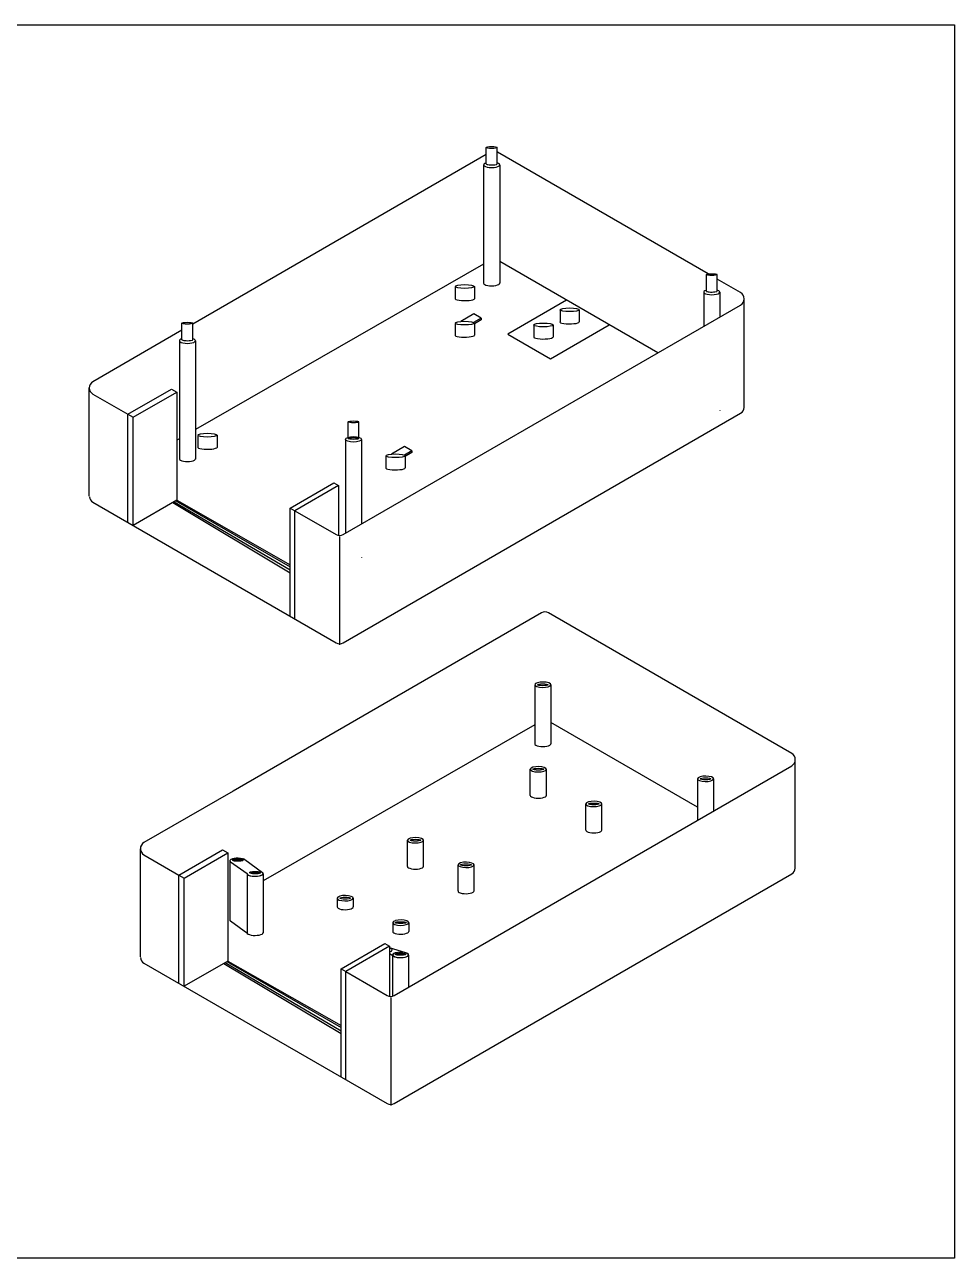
# Model space of a CAD drawing. Header units: millimetres. Extents: x 1521 to 2824, y 741 to 1606.
# Drawn here: x 2172 to 2824, y 741 to 1606 of the extents above; entities that cross this region are included whole.
import ezdxf

# ---------------------------------------------------------------- set-up
doc = ezdxf.new("R2010")
doc.units = ezdxf.units.MM

msp = doc.modelspace()

# ---------------------------------------------------------------- linework, layer by layer
for p, q in [((2496.012, 1514.801), (2290.254, 1396.007)), ((2496.012, 1508.168), (2496.012, 1519.711)), ((2503.592, 1508.243), (2503.592, 1519.636)), ((2651.629, 1431.113), (2503.844, 1516.436)), ((2494.187, 1507.465), (2494.187, 1424.707)), ((2505.437, 1507.422), (2505.437, 1424.579)), ((2494.187, 1437.967), (2292.098, 1322.107)), ((2616.218, 1375.758), (2505.437, 1439.717)), ((2650.329, 1419.073), (2650.329, 1430.616)), ((2657.91, 1419.148), (2657.91, 1430.541)), ((2674.363, 1417.987), (2657.91, 1427.487)), ((2474.203, 1422.093), (2474.203, 1413.949)), ((2487.698, 1422.292), (2487.698, 1413.75)), ((2648.505, 1418.37), (2648.505, 1394.398)), ((2659.754, 1418.327), (2659.754, 1400.893)), ((2395.732, 1248.46), (2674.363, 1409.327)), ((2552.292, 1412.666), (2511.213, 1388.949)), ((2676.863, 1337.858), (2676.863, 1413.657)), ((2487.316, 1403.122), (2478.106, 1397.839)), ((2492.419, 1400.176), (2487.316, 1403.122)), ((2547.728, 1405.776), (2547.728, 1397.633)), ((2561.223, 1405.975), (2561.223, 1397.434)), ((2282.673, 1384.997), (2282.673, 1396.54)), ((2290.254, 1385.072), (2290.254, 1396.465)), ((2474.203, 1396.453), (2474.203, 1388.309)), ((2492.419, 1400.176), (2487.18, 1397.151)), ((2492.419, 1398.872), (2487.698, 1396.147)), ((2487.698, 1396.652), (2487.698, 1388.11)), ((2492.419, 1400.176), (2492.419, 1398.872)), ((2529.322, 1395.15), (2529.322, 1387.006)), ((2541.091, 1371.699), (2582.17, 1395.416)), ((2542.817, 1395.349), (2542.817, 1386.807)), ((2282.673, 1391.63), (2220.214, 1355.569)), ((2280.849, 1384.294), (2280.849, 1301.536)), ((2292.098, 1384.251), (2292.098, 1301.408)), ((2511.213, 1388.949), (2541.091, 1371.699)), ((2217.714, 1275.439), (2217.714, 1351.239)), ((2244.754, 1332.74), (2275.374, 1350.418)), ((2275.374, 1350.418), (2279.005, 1348.322)), ((2220.214, 1346.909), (2244.754, 1332.74)), ((2248.386, 1330.643), (2279.005, 1348.322)), ((2279.005, 1348.322), (2279.005, 1272.522)), ((2244.754, 1256.941), (2244.754, 1332.74)), ((2244.754, 1332.74), (2248.386, 1330.643)), ((2395.732, 1172.66), (2674.363, 1333.528)), ((2659.754, 1335.655), (2659.754, 1335.484)), ((2248.386, 1254.844), (2248.386, 1330.643)), ((2399.155, 1315.861), (2399.155, 1327.404)), ((2406.736, 1315.936), (2406.736, 1327.329)), ((2280.849, 1315.658), (2279.005, 1314.601)), ((2293.786, 1317.93), (2293.786, 1309.786)), ((2307.281, 1318.129), (2307.281, 1309.587)), ((2397.331, 1315.158), (2397.331, 1249.383)), ((2408.58, 1315.115), (2408.58, 1255.878)), ((2438.762, 1310.153), (2429.552, 1304.87)), ((2443.865, 1307.207), (2438.626, 1304.182)), ((2443.865, 1305.903), (2438.626, 1302.878)), ((2443.865, 1307.207), (2438.762, 1310.153)), ((2443.865, 1307.207), (2443.865, 1305.903)), ((2425.649, 1303.484), (2425.649, 1295.34)), ((2439.144, 1303.683), (2439.144, 1295.141)), ((2358.518, 1267.059), (2389.138, 1284.737)), ((2392.353, 1282.88), (2361.733, 1265.202)), ((2389.138, 1284.737), (2392.353, 1282.88)), ((2392.353, 1282.88), (2392.353, 1247.868)), ((2220.214, 1271.109), (2390.732, 1172.66)), ((2279.005, 1272.522), (2248.386, 1254.844)), ((2276.194, 1270.899), (2358.518, 1221.77)), ((2277.135, 1271.442), (2358.518, 1223.663)), ((2278.335, 1272.135), (2358.518, 1225.842)), ((2279.005, 1272.522), (2358.518, 1227.352)), ((2358.518, 1191.259), (2358.518, 1267.059)), ((2358.518, 1267.059), (2361.733, 1265.202)), ((2361.716, 1189.413), (2361.733, 1265.202)), ((2361.733, 1265.202), (2390.732, 1248.46)), ((2393.232, 1247.016), (2393.232, 1171.217)), ((2408.58, 1232.443), (2408.58, 1232.272)), ((2534.663, 1193.578), (2318.492, 1068.772)), ((2693.729, 1104.629), (2539.663, 1193.578)), ((2530.007, 1143.228), (2530.007, 1101.849)), ((2541.256, 1143.142), (2541.256, 1101.721)), ((2530.007, 1115.109), (2339.555, 1005.921)), ((2644.106, 1057.479), (2541.256, 1116.859)), ((2710.182, 1095.129), (2693.729, 1104.629)), ((2712.682, 1015), (2712.682, 1090.799)), ((2431.551, 925.602), (2710.182, 1086.469)), ((2526.906, 1065.739), (2526.906, 1084.038)), ((2538.155, 1065.782), (2538.162, 1084.061)), ((2644.106, 1077.353), (2644.106, 1048.321)), ((2655.356, 1077.267), (2655.356, 1054.815)), ((2318.492, 1068.772), (2256.033, 1032.711)), ((2565.786, 1041.406), (2565.786, 1059.705)), ((2577.036, 1041.449), (2577.042, 1059.728)), ((2440.736, 1015.989), (2440.736, 1034.288)), ((2451.986, 1016.032), (2451.993, 1034.311)), ((2253.533, 952.581), (2253.533, 1028.381)), ((2256.033, 1024.051), (2280.573, 1009.882)), ((2280.573, 1009.882), (2311.193, 1027.56)), ((2284.205, 1007.785), (2314.824, 1025.464)), ((2311.193, 1027.56), (2314.824, 1025.464)), ((2314.824, 1025.464), (2314.824, 949.664)), ((2326.772, 1020.709), (2339.052, 1011.718)), ((2316.199, 1019.786), (2316.199, 978.408)), ((2328.306, 1010.668), (2316.723, 1019.015)), ((2476.214, 998.756), (2476.214, 1017.055)), ((2487.463, 998.799), (2487.47, 1017.078)), ((2280.573, 934.083), (2280.573, 1009.882)), ((2280.573, 1009.882), (2284.205, 1007.785)), ((2284.205, 931.986), (2284.205, 1007.785)), ((2328.306, 1010.911), (2328.306, 969.533)), ((2339.555, 1010.826), (2339.555, 969.404)), ((2431.551, 849.802), (2710.182, 1010.67)), ((2391.5, 993.701), (2391.5, 987.563)), ((2402.756, 993.701), (2402.749, 987.605)), ((2328.805, 968.713), (2316.706, 977.581)), ((2430.415, 976.555), (2430.415, 970.417)), ((2441.672, 976.555), (2441.665, 970.459)), ((2394.337, 944.2), (2424.957, 961.879)), ((2428.172, 960.022), (2397.552, 942.344)), ((2424.957, 961.879), (2428.172, 960.022)), ((2428.172, 960.022), (2428.172, 925.01)), ((2439.704, 955.331), (2428.172, 958.801)), ((2431.631, 952.716), (2428.172, 954.627)), ((2430.299, 953.911), (2430.299, 925.09)), ((2441.548, 953.825), (2441.548, 931.373)), ((2256.033, 948.251), (2426.551, 849.802)), ((2314.824, 949.664), (2284.205, 931.986)), ((2312.013, 948.041), (2394.337, 898.912)), ((2312.954, 948.584), (2394.337, 900.805)), ((2314.154, 949.277), (2394.337, 902.984)), ((2314.824, 949.664), (2394.337, 904.494)), ((2394.337, 868.401), (2394.337, 944.2)), ((2394.337, 944.2), (2397.552, 942.344)), ((2397.535, 866.555), (2397.552, 942.344)), ((2397.552, 942.344), (2426.551, 925.602)), ((2429.051, 924.158), (2429.051, 848.359))]:
    msp.add_line(p, q)
msp.add_lwpolyline([(1520.545, 1605.754), (2824.199, 1605.754), (2824.199, 741.359), (1520.545, 741.359)], close=True)
for centre, start, end in [((2501.344, 1512.106), 60, 63.282256), ((2671.863, 1413.657), 300, 60), ((2222.714, 1351.239), 120, 240), ((2671.863, 1337.858), 300, 356.35809), ((2222.714, 1275.439), 185.068172, 240), ((2393.232, 1252.79), 240, 300), ((2537.163, 1189.248), 60, 120), ((2393.232, 1176.99), 240, 300), ((2707.682, 1090.799), 300, 60), ((2258.533, 1028.381), 120, 240), ((2707.682, 1015), 300, 356.35809), ((2258.533, 952.581), 185.068172, 240), ((2429.051, 929.932), 240, 300), ((2429.051, 854.132), 240, 300)]:
    msp.add_arc(centre, 5, start, end)
for centre, major_axis, ratio in [((2499.814, 1519.711), (3.803, 0), 0.1735355), ((2654.132, 1430.616), (3.803, 0), 0.1735355), ((2480.91, 1422.292), (6.787, 0), 0.1920678), ((2554.436, 1405.975), (6.787, 0), 0.1920678), ((2286.476, 1396.54), (3.803, 0), 0.1735355), ((2480.91, 1396.652), (6.787, 0), 0.1920678), ((2536.03, 1395.349), (6.787, 0), 0.1920678), ((2402.958, 1327.404), (3.803, 0), 0.1735355), ((2300.494, 1318.129), (6.787, 0), 0.1920678), ((2402.958, 1315.201), (5.628, 0), 0.3348973), ((2402.958, 1315.861), (3.803, 0), 0.1735355), ((2432.357, 1303.683), (6.787, 0), 0.1920678), ((2535.634, 1143.251), (3.803, 0), 0.1735355), ((2532.533, 1084.061), (3.803, 0), 0.1735355), ((2649.774, 1077.353), (3.803, 0), 0.1735355), ((2571.414, 1059.728), (3.803, 0), 0.1735355), ((2446.364, 1034.311), (3.803, 0), 0.1735355), ((2321.827, 1020.469), (3.803, 0), 0.1735355), ((2333.934, 1011.594), (3.803, 0), 0.1735355), ((2481.842, 1017.078), (3.803, 0), 0.1735355), ((2397.128, 993.701), (3.803, 0), 0.1735355), ((2436.043, 976.555), (3.803, 0), 0.1735355), ((2435.926, 954.594), (3.803, 0), 0.1735355)]:
    msp.add_ellipse(centre, major_axis=major_axis, ratio=ratio)
for centre, major_axis, ratio, start_param, end_param in [((2499.814, 1507.508), (5.628, 0), 0.3348973, 2.3126365, 7.118096), ((2499.814, 1508.168), (3.803, 0), 0.1735355, 3.1415927, 6.3973959), ((2499.814, 1424.665), (5.628, 0), 0.3348973, 3.1188382, 6.3287002), ((2654.132, 1418.413), (5.628, 0), 0.3348973, 2.3126365, 7.118096), ((2654.132, 1419.073), (3.803, 0), 0.1735355, 3.1415927, 6.3973959), ((2480.91, 1413.75), (6.787, 0), 0.1920678, 2.9883787, 6.2831853), ((2554.436, 1397.434), (6.787, 0), 0.1920678, 2.9883787, 6.2831853), ((2286.476, 1384.337), (5.628, 0), 0.3348973, 2.3126365, 7.118096), ((2286.476, 1384.997), (3.803, 0), 0.1735355, 3.1415927, 6.3973959), ((2480.91, 1388.11), (6.787, 0), 0.1920678, 2.9883787, 6.2831853), ((2536.03, 1386.807), (6.787, 0), 0.1920678, 2.9883787, 6.2831853), ((2300.494, 1309.587), (6.787, 0), 0.1920678, 2.9883787, 6.2831853), ((2286.476, 1301.494), (5.628, 0), 0.3348973, 3.1188382, 6.3287002), ((2432.357, 1295.141), (6.787, 0), 0.1920678, 2.9883787, 6.2831853), ((2535.634, 1143.251), (-5.628, 0), 0.3348973, -0.8289562, 5.4482746), ((2535.633, 1101.807), (5.628, 0), 0.3348973, 3.1188382, 6.3287002), ((2532.533, 1084.061), (-5.628, 0), 0.3348973, -0.8289562, 5.4482746), ((2649.774, 1077.353), (-5.628, 0), 0.3348973, -0.8289562, 5.4482746), ((2532.532, 1065.696), (5.628, 0), 0.3348973, 3.1188382, 6.3287002), ((2571.414, 1059.728), (-5.628, 0), 0.3348973, -0.8289562, 5.4482746), ((2571.413, 1041.363), (5.628, 0), 0.3348973, 3.1188382, 6.3287002), ((2446.364, 1034.311), (-5.628, 0), 0.3348973, -0.8289562, 5.4482746), ((2321.827, 1019.809), (5.628, 0), 0.3348973, 2.3126365, 3.5766421), ((2321.827, 1019.809), (-5.628, 0), 0.3348973, -0.8289562, 0.4350495), ((2321.827, 1020.469), (3.803, 0), 0.1735355, 3.1415927, 6.3973959), ((2321.827, 1019.809), (-5.628, 0), 0.3348973, 3.3175506, 5.4482746), ((2321.827, 1019.809), (5.628, 0), 0.3348973, 6.4591433, 7.118096), ((2321.827, 1020.469), (-5.628, 0), 0.3348973, 2.9656347, 3.019628), ((2333.934, 1010.934), (5.628, 0), 0.3348973, 3.1538686, 6.7121868), ((2333.934, 1010.934), (-5.628, 0), 0.3348973, 0.1748611, 3.5705942), ((2333.934, 1011.594), (3.803, 0), 0.1735355, 0.5974542, 6.3973959), ((2446.363, 1015.946), (5.628, 0), 0.3348973, 3.1188382, 6.3287002), ((2481.842, 1017.078), (-5.628, 0), 0.3348973, -0.8289562, 5.4482746), ((2397.128, 993.701), (-5.628, 0), 0.3348973, -0.8289562, 5.4482746), ((2481.841, 998.713), (5.628, 0), 0.3348973, 3.1188382, 6.3287002), ((2397.127, 987.52), (5.628, 0), 0.3348973, 3.1188382, 6.3287002), ((2321.826, 978.365), (5.628, 0), 0.3348973, 3.1188382, 3.5701413), ((2436.043, 976.555), (-5.628, 0), 0.3348973, -0.8289562, 5.4482746), ((2333.933, 969.49), (5.628, 0), 0.3348973, 3.1188382, 6.3287002), ((2436.042, 970.374), (5.628, 0), 0.3348973, 3.1188382, 6.3287002), ((2424.33, 957.423), (5.628, 0), 0.3348973, 5.4638329, 7.118096), ((2424.33, 957.423), (-5.628, 0), 0.3348973, 2.3222403, 3.960945), ((2435.967, 953.934), (-5.628, 0), 0.3348973, -0.8289562, 5.4482746), ((2435.926, 953.934), (5.628, 0), 0.3348973, 2.3126365, 7.118096), ((2435.926, 954.594), (3.803, 0), 0.1735355, 3.1415927, 6.3973959)]:
    msp.add_ellipse(centre, major_axis=major_axis, ratio=ratio, start_param=start_param, end_param=end_param)

doc.saveas('drawing.dxf')
